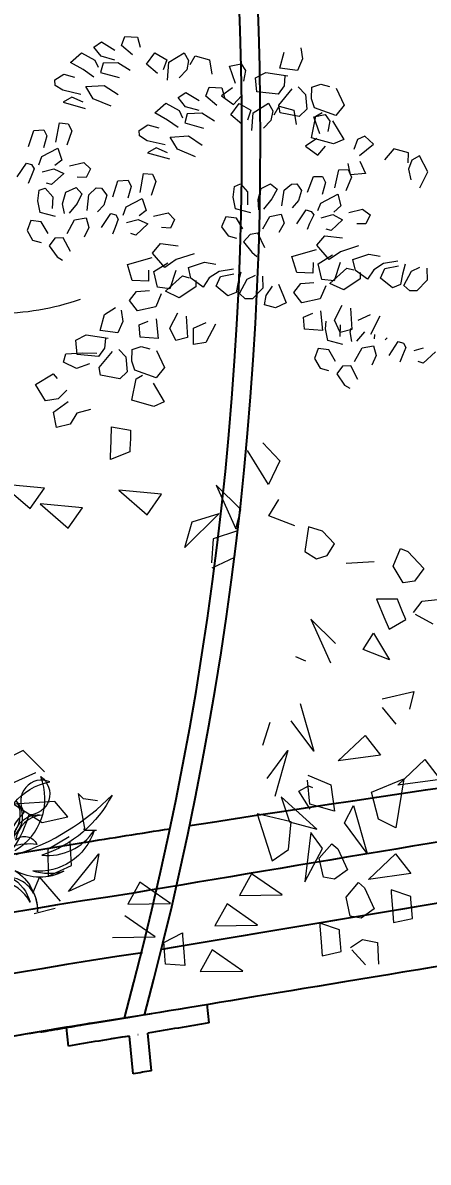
# Model space of a CAD drawing. Header units: metres. Extents: x 10 to 239, y 2 to 253.
# Drawn here: x 37.492 to 38.147, y 171.648 to 173.488 of the extents above; entities that cross this region are included whole.
import ezdxf

# ---------------------------------------------------------------- set-up
doc = ezdxf.new("R2010")
doc.units = ezdxf.units.M
doc.header["$MEASUREMENT"] = 0
doc.layers.get('Defpoints').update_dxf_attribs({"color": 9})
for name, color, linetype in [('-cotas', 252, 'Continuous'), ('1', 7, 'Continuous'), ('1gris', 254, 'Continuous')]:
    doc.layers.add(name, color=color, linetype=linetype)
doc.layers.add('bloques veg', color=7, linetype='Continuous', lineweight=0, true_color=0xbbd5a5)
doc.styles.get("Standard").update_dxf_attribs({"font": 'arial.ttf'})
doc.dimstyles.get("Standard").update_dxf_attribs({"dimtxt": 0.18, "dimasz": 0.18, "dimexe": 0.18, "dimexo": 0.0625, "dimgap": 0.09, "dimtad": 0, "dimtih": 1, "dimtoh": 1, "dimdec": 4, "dimzin": 0, "dimdsep": 46, "dimtxsty": 'Standard', "dimcen": 0.09, "dimadec": 0, "dimazin": 0, "dimtfac": 1, "dimtdec": 4, "dimtofl": 0, "dimtmove": 0, "dimatfit": 3, "dimfxl": 1, "dimtolj": 1, "dimtzin": 0, "dimarcsym": 0})

# ---------------------------------------------------------------- blocks, each defined once
blk = doc.blocks.new('A$C144059AC')
at = {"layer": 'bloques veg'}
for p, q in [((2.4311, 0.7941), (2.4333, 0.8138)), ((2.4333, 0.8138), (2.4605, 0.8068)), ((2.4605, 0.8068), (2.4592, 0.7949)), ((2.4284, 0.7704), (2.4311, 0.7941)), ((2.4574, 0.7791), (2.4569, 0.7752)), ((2.4592, 0.7949), (2.4574, 0.7791)), ((2.4569, 0.7752), (2.428, 0.7664)), ((2.428, 0.7664), (2.4284, 0.7704)), ((2.6546, 0.7128), (2.6277, 0.7644)), ((2.6507, 0.7739), (2.6736, 0.7462)), ((2.6736, 0.7462), (2.6546, 0.7128)), ((2.2679, 0.7425), (2.3059, 0.7039)), ((2.329, 0.7319), (2.2679, 0.7425)), ((2.3059, 0.7039), (2.329, 0.7319)), ((2.4981, 0.7104), (2.437, 0.721)), ((2.437, 0.721), (2.475, 0.6824)), ((2.5785, 0.7177), (2.6024, 0.6523)), ((2.6118, 0.6795), (2.5785, 0.7177)), ((2.321, 0.71), (2.359, 0.6714)), ((2.3821, 0.6994), (2.321, 0.71)), ((2.359, 0.6714), (2.3821, 0.6994)), ((2.475, 0.6824), (2.4981, 0.7104)), ((2.6024, 0.6523), (2.6118, 0.6795)), ((2.6516, 0.6676), (2.668, 0.6902)), ((2.5797, 0.6763), (2.5261, 0.6309)), ((2.5261, 0.6309), (2.5396, 0.667)), ((2.5396, 0.667), (2.5797, 0.6763)), ((2.6885, 0.6499), (2.6516, 0.6676)), ((2.6885, 0.6499), (2.6516, 0.6676)), ((2.6045, 0.6491), (2.5683, 0.6402)), ((2.5977, 0.6111), (2.6045, 0.6491)), ((2.7081, 0.6474), (2.7002, 0.6117)), ((2.7081, 0.6474), (2.7002, 0.6117)), ((2.728, 0.6395), (2.7081, 0.6474)), ((2.728, 0.6395), (2.7081, 0.6474)), ((2.5261, 0.6309), (2.5261, 0.6309)), ((2.5261, 0.6309), (2.5261, 0.6309)), ((2.5683, 0.6402), (2.5635, 0.6055)), ((2.7439, 0.6196), (2.728, 0.6395)), ((2.7439, 0.6196), (2.728, 0.6395)), ((2.732, 0.6037), (2.7439, 0.6196)), ((2.732, 0.6037), (2.7439, 0.6196)), ((2.5638, 0.5983), (2.5977, 0.6111)), ((2.7002, 0.6117), (2.7161, 0.5997)), ((2.7002, 0.6117), (2.7161, 0.5997)), ((2.7161, 0.5997), (2.732, 0.6037)), ((2.7161, 0.5997), (2.732, 0.6037)), ((2.8268, 0.5807), (2.8394, 0.6058)), ((2.8394, 0.6058), (2.8495, 0.6008)), ((2.8495, 0.6008), (2.8708, 0.5744)), ((2.7585, 0.5903), (2.7997, 0.5896)), ((2.7585, 0.5903), (2.7997, 0.5896)), ((2.8394, 0.5556), (2.8268, 0.5807)), ((2.8708, 0.5744), (2.8557, 0.5568)), ((2.8557, 0.5568), (2.8394, 0.5556)), ((2.8291, 0.5325), (2.799, 0.535)), ((2.799, 0.535), (2.8002, 0.5312)), ((2.8002, 0.5312), (2.8077, 0.5086)), ((2.8304, 0.5287), (2.8291, 0.5325)), ((2.8354, 0.5136), (2.8304, 0.5287)), ((2.851, 0.5116), (2.8649, 0.5268)), ((2.8649, 0.5268), (2.8871, 0.5279)), ((2.7012, 0.5132), (2.7251, 0.4478)), ((2.7345, 0.475), (2.7012, 0.5132)), ((2.8077, 0.5086), (2.814, 0.4898)), ((2.814, 0.4898), (2.8392, 0.5023)), ((2.8392, 0.5023), (2.8354, 0.5136)), ((2.8537, 0.5084), (2.8537, 0.5084)), ((2.8783, 0.4923), (2.8537, 0.5084)), ((2.7742, 0.4631), (2.7907, 0.4857)), ((2.7907, 0.4857), (2.8111, 0.4454)), ((2.6897, 0.4528), (2.6754, 0.46)), ((2.8111, 0.4454), (2.7742, 0.4631)), ((2.6769, 0.3919), (2.6912, 0.3211)), ((2.7964, 0.3899), (2.8428, 0.397)), ((2.8428, 0.397), (2.8346, 0.3719)), ((2.6307, 0.3678), (2.6176, 0.3353)), ((2.6912, 0.3211), (2.6619, 0.3676)), ((2.8138, 0.3514), (2.7957, 0.3771)), ((2.2695, 0.354), (2.2316, 0.3382)), ((2.298, 0.3205), (2.2695, 0.354)), ((2.7255, 0.3044), (2.7675, 0.3385)), ((2.7675, 0.3385), (2.7874, 0.3081)), ((2.2447, 0.3057), (2.2854, 0.3207)), ((2.2854, 0.3207), (2.2854, 0.3207)), ((2.6206, 0.2868), (2.6539, 0.325)), ((2.6539, 0.325), (2.63, 0.2596)), ((2.7874, 0.3081), (2.7255, 0.3044)), ((2.3449, 0.2856), (2.3502, 0.2316)), ((2.352, 0.2773), (2.3449, 0.2856)), ((2.6799, 0.2869), (2.7122, 0.2705)), ((2.8096, 0.2627), (2.8517, 0.2969)), ((2.8517, 0.2969), (2.8715, 0.2665)), ((2.2503, 0.277), (2.2891, 0.2475)), ((2.3099, 0.2765), (2.2503, 0.277)), ((2.3272, 0.2528), (2.3099, 0.2765)), ((2.3718, 0.2728), (2.352, 0.2773)), ((2.6654, 0.2647), (2.6797, 0.2718)), ((2.6788, 0.2798), (2.6788, 0.2798)), ((2.6797, 0.2449), (2.6788, 0.2798)), ((2.6797, 0.2718), (2.6856, 0.2685)), ((2.7122, 0.2705), (2.7147, 0.2319)), ((2.7705, 0.2555), (2.819, 0.2712)), ((2.819, 0.2712), (2.8022, 0.2012)), ((2.8715, 0.2665), (2.8096, 0.2627)), ((2.2891, 0.2475), (2.3272, 0.2528)), ((2.6388, 0.2588), (2.6388, 0.2588)), ((2.6388, 0.2588), (2.6388, 0.2588)), ((2.687, 0.2077), (2.6388, 0.2588)), ((2.6388, 0.2588), (2.6481, 0.2214)), ((2.6795, 0.2376), (2.6654, 0.2647)), ((2.7776, 0.2157), (2.7705, 0.2555)), ((2.3502, 0.2316), (2.3484, 0.2337)), ((2.6508, 0.2211), (2.6023, 0.2368)), ((2.6023, 0.2368), (2.6191, 0.1667)), ((2.7147, 0.2319), (2.6797, 0.2449)), ((2.7281, 0.2138), (2.7431, 0.2381)), ((2.7431, 0.2381), (2.7574, 0.1673)), ((2.3269, 0.2239), (2.2946, 0.2075)), ((2.3271, 0.1819), (2.328, 0.2168)), ((2.328, 0.2168), (2.328, 0.2168)), ((2.3502, 0.2316), (2.3673, 0.2302)), ((2.6437, 0.1813), (2.6508, 0.2211)), ((2.6481, 0.2214), (2.687, 0.2077)), ((2.8022, 0.2012), (2.7776, 0.2157)), ((2.2946, 0.2075), (2.2921, 0.1689)), ((2.6782, 0.2037), (2.6639, 0.1329)), ((2.6932, 0.1794), (2.6782, 0.2037)), ((2.7574, 0.1673), (2.7281, 0.2138)), ((2.3198, 0.1447), (2.368, 0.1958)), ((2.368, 0.1958), (2.3587, 0.1584)), ((2.6876, 0.1653), (2.7075, 0.1851)), ((2.7075, 0.1851), (2.7154, 0.1772)), ((2.2796, 0.1691), (2.2677, 0.1455)), ((2.3074, 0.1313), (2.2796, 0.1691)), ((2.2921, 0.1689), (2.3271, 0.1819)), ((2.6191, 0.1667), (2.6437, 0.1813)), ((2.6639, 0.1329), (2.6932, 0.1794)), ((2.7154, 0.1772), (2.7273, 0.1454)), ((2.3587, 0.1584), (2.3198, 0.1447)), ((2.4245, 0.1503), (2.4047, 0.1199)), ((2.4666, 0.1162), (2.4245, 0.1503)), ((2.5876, 0.1503), (2.5677, 0.1199)), ((2.6296, 0.1162), (2.5876, 0.1503)), ((2.6916, 0.1375), (2.6876, 0.1653)), ((2.7568, 0.1294), (2.7988, 0.1635)), ((2.7988, 0.1635), (2.8187, 0.1331)), ((2.7075, 0.1335), (2.6916, 0.1375)), ((2.7273, 0.1454), (2.7075, 0.1335)), ((2.8187, 0.1331), (2.7568, 0.1294)), ((2.2678, 0.1163), (2.2988, 0.1217)), ((2.2988, 0.1217), (2.2988, 0.1217)), ((2.4047, 0.1199), (2.4666, 0.1162)), ((2.5677, 0.1199), (2.6296, 0.1162)), ((2.7221, 0.1059), (2.742, 0.1257)), ((2.742, 0.1257), (2.7499, 0.1178)), ((2.7499, 0.1178), (2.7619, 0.086)), ((2.4409, 0.0692), (2.3989, 0.1033)), ((2.5487, 0.1094), (2.5288, 0.079)), ((2.5907, 0.0753), (2.5487, 0.1094)), ((2.7261, 0.078), (2.7221, 0.1059)), ((2.8161, 0.0998), (2.7883, 0.1117)), ((2.7883, 0.1117), (2.7883, 0.1078)), ((2.7883, 0.1078), (2.7883, 0.0839)), ((2.8161, 0.0959), (2.8161, 0.0998)), ((2.7619, 0.086), (2.742, 0.0741)), ((2.7883, 0.0839), (2.7883, 0.0641)), ((2.8161, 0.08), (2.8161, 0.0959)), ((2.379, 0.0729), (2.4409, 0.0692)), ((2.4529, 0.0601), (2.4807, 0.0721)), ((2.4807, 0.0721), (2.4807, 0.0681)), ((2.4807, 0.0681), (2.4807, 0.0442)), ((2.5288, 0.079), (2.5907, 0.0753)), ((2.709, 0.0594), (2.6812, 0.0713)), ((2.6812, 0.0713), (2.6812, 0.0673)), ((2.6812, 0.0673), (2.6812, 0.0435)), ((2.742, 0.0741), (2.7261, 0.078)), ((2.7883, 0.0641), (2.8161, 0.068)), ((2.8161, 0.068), (2.8161, 0.08)), ((2.4529, 0.0562), (2.4529, 0.0601)), ((2.4529, 0.0403), (2.4529, 0.0562)), ((2.709, 0.0554), (2.709, 0.0594)), ((2.709, 0.0395), (2.709, 0.0554)), ((2.4529, 0.0284), (2.4529, 0.0403)), ((2.4807, 0.0442), (2.4807, 0.0244)), ((2.5223, 0.0444), (2.5024, 0.014)), ((2.5643, 0.0102), (2.5223, 0.0444)), ((2.6812, 0.0435), (2.6812, 0.0236)), ((2.709, 0.0276), (2.709, 0.0395)), ((2.7232, 0.0327), (2.7412, 0.0427)), ((2.7412, 0.0427), (2.7627, 0.0368)), ((2.7627, 0.0368), (2.7619, 0.0053)), ((2.4807, 0.0244), (2.4529, 0.0284)), ((2.6812, 0.0236), (2.709, 0.0276)), ((2.7248, 0.0288), (2.7248, 0.0288)), ((2.743, 0.0057), (2.7248, 0.0288)), ((2.5024, 0.014), (2.5643, 0.0102))]:
    blk.add_line(p, q, dxfattribs=at)
blk = doc.blocks.new('bamb')
at = {"layer": 'bloques veg'}
for points in [[(-3.3538, 3.6703, 0.371554), (-3.4611, 3.7371, -0.734759), (-3.4051, 3.7046, -0.076042), (-3.3594, 3.6697, -0.522547), (-3.377, 3.6727, 0.430591), (-3.4312, 3.6905, -0.351549), (-3.3776, 3.667, 0.50622), (-3.4075, 3.6488, -0.192001), (-3.3273, 3.6544)], [(-3.3708, 3.6511, -0.371554), (-3.4499, 3.7498, 0.734759), (-3.4109, 3.698, 0.076042), (-3.3709, 3.6567, 0.522547), (-3.3759, 3.6739, -0.430591), (-3.4, 3.7256, 0.351549), (-3.3704, 3.6751, -0.50622), (-3.3558, 3.707, 0.192001), (-3.3519, 3.6267)], [(-3.3704, 3.6446, -0.121956), (-3.5486, 3.6833, 0.197912), (-3.4094, 3.6296, -0.28202), (-3.5023, 3.6391, 0.357594), (-3.387, 3.6106, -0.141581), (-3.4343, 3.5935, 0.258144), (-3.3605, 3.6203, 0.252411), (-3.3722, 3.5459, -0.399951), (-3.3507, 3.6122, 0.191492), (-3.3661, 3.5643, -0.22191), (-3.3336, 3.6126, 0.155645), (-3.3342, 3.5646, 0.20302), (-3.3336, 3.6126)]]:
    blk.add_lwpolyline(points, format="xyb", dxfattribs=at)
blk = doc.blocks.new('A$C0C3707A3')
at = {"layer": 'bloques veg'}
for p, q in [((0.6417, 0.4901), (0.6459, 0.5017)), ((0.6459, 0.5017), (0.662, 0.5009)), ((0.662, 0.5009), (0.6656, 0.4883)), ((0.6062, 0.4879), (0.6161, 0.4946)), ((0.6158, 0.4761), (0.6062, 0.4879)), ((0.6161, 0.4946), (0.6331, 0.4842)), ((0.6559, 0.4781), (0.6417, 0.4901)), ((0.8448, 0.4624), (0.8503, 0.483)), ((0.8717, 0.4889), (0.8736, 0.4744)), ((0.5764, 0.468), (0.5902, 0.4806)), ((0.5926, 0.459), (0.5764, 0.468)), ((0.5902, 0.4806), (0.6075, 0.4713)), ((0.6075, 0.4713), (0.612, 0.462)), ((0.6181, 0.4673), (0.6149, 0.4554)), ((0.6332, 0.4714), (0.6158, 0.4761)), ((0.6369, 0.4681), (0.6181, 0.4673)), ((0.6528, 0.458), (0.6369, 0.4681)), ((0.6737, 0.4664), (0.6846, 0.4809)), ((0.6846, 0.4809), (0.6997, 0.4722)), ((0.6997, 0.4722), (0.6951, 0.4595)), ((0.7009, 0.4463), (0.7024, 0.4692)), ((0.7024, 0.4692), (0.7219, 0.4814)), ((0.7219, 0.4814), (0.7275, 0.4717)), ((0.7275, 0.4717), (0.7254, 0.4595)), ((0.7296, 0.4665), (0.736, 0.4776)), ((0.736, 0.4776), (0.7545, 0.4726)), ((0.7545, 0.4726), (0.7577, 0.4543)), ((0.7802, 0.4646), (0.795, 0.4676)), ((0.795, 0.4676), (0.8009, 0.459)), ((0.8736, 0.4744), (0.8674, 0.4598)), ((0.5564, 0.4454), (0.5677, 0.4529)), ((0.5677, 0.4529), (0.5818, 0.4491)), ((0.6064, 0.4495), (0.5926, 0.459)), ((0.6149, 0.4554), (0.6388, 0.449)), ((0.6879, 0.4544), (0.6737, 0.4664)), ((0.7254, 0.4595), (0.7157, 0.4493)), ((0.7883, 0.4426), (0.7802, 0.4646)), ((0.8009, 0.459), (0.7985, 0.4457)), ((0.8135, 0.4498), (0.827, 0.4567)), ((0.827, 0.4567), (0.855, 0.4527)), ((0.8674, 0.4598), (0.8448, 0.4624)), ((0.5568, 0.4383), (0.5564, 0.4454)), ((0.5668, 0.4322), (0.5568, 0.4383)), ((0.5961, 0.4371), (0.6198, 0.4389)), ((0.6198, 0.4389), (0.6376, 0.4272)), ((0.8157, 0.4318), (0.8135, 0.4498)), ((0.8504, 0.4399), (0.8429, 0.4292)), ((0.8515, 0.4525), (0.8504, 0.4399)), ((0.8687, 0.4386), (0.8778, 0.4291)), ((0.8856, 0.4235), (0.8861, 0.4385)), ((0.8861, 0.4385), (0.8976, 0.4424)), ((0.8976, 0.4424), (0.9085, 0.4395)), ((0.5899, 0.4272), (0.5668, 0.4322)), ((0.6059, 0.4217), (0.5961, 0.4371)), ((0.7147, 0.424), (0.7246, 0.4306)), ((0.7243, 0.4121), (0.7147, 0.424)), ((0.7246, 0.4306), (0.7416, 0.4202)), ((0.7502, 0.4261), (0.7544, 0.4377)), ((0.7644, 0.4141), (0.7502, 0.4261)), ((0.7544, 0.4377), (0.7705, 0.4369)), ((0.7844, 0.4367), (0.7701, 0.4266)), ((0.7701, 0.4266), (0.7857, 0.4154)), ((0.7705, 0.4369), (0.7741, 0.4243)), ((0.7857, 0.4154), (0.7957, 0.4267)), ((0.8429, 0.4292), (0.8157, 0.4318)), ((0.8437, 0.415), (0.861, 0.436)), ((0.8778, 0.4291), (0.8796, 0.41)), ((0.8895, 0.412), (0.8856, 0.4235)), ((0.9172, 0.4372), (0.9277, 0.4158)), ((0.5784, 0.4233), (0.5674, 0.4169)), ((0.5674, 0.4169), (0.5956, 0.4093)), ((0.593, 0.417), (0.5784, 0.4233)), ((0.6289, 0.4121), (0.6059, 0.4217)), ((0.6849, 0.404), (0.6988, 0.4166)), ((0.6988, 0.4166), (0.716, 0.4073)), ((0.7417, 0.4074), (0.7243, 0.4121)), ((0.7822, 0.4024), (0.7931, 0.4169)), ((0.7931, 0.4169), (0.8082, 0.4082)), ((0.8109, 0.4052), (0.8304, 0.4174)), ((0.8304, 0.4174), (0.836, 0.4078)), ((0.8381, 0.4025), (0.8445, 0.4136)), ((0.8458, 0.4051), (0.8437, 0.415)), ((0.8445, 0.4136), (0.863, 0.4087)), ((0.8796, 0.41), (0.8702, 0.4009)), ((0.9171, 0.4023), (0.8895, 0.412)), ((0.9277, 0.4158), (0.9171, 0.4023)), ((0.7011, 0.395), (0.6849, 0.404)), ((0.7149, 0.3855), (0.7011, 0.395)), ((0.716, 0.4073), (0.7205, 0.398)), ((0.7266, 0.4033), (0.7234, 0.3914)), ((0.7454, 0.4041), (0.7266, 0.4033)), ((0.7613, 0.394), (0.7454, 0.4041)), ((0.7964, 0.3904), (0.7822, 0.4024)), ((0.8082, 0.4082), (0.8036, 0.3955)), ((0.8094, 0.3823), (0.8109, 0.4052)), ((0.8339, 0.3955), (0.8242, 0.3853)), ((0.836, 0.4078), (0.8339, 0.3955)), ((0.8702, 0.4009), (0.8458, 0.4051)), ((0.863, 0.4087), (0.8662, 0.3903)), ((0.8861, 0.3734), (0.8912, 0.4011)), ((0.8887, 0.4006), (0.9035, 0.4036)), ((0.8968, 0.3787), (0.8887, 0.4006)), ((0.8912, 0.4011), (0.8995, 0.4059)), ((0.9035, 0.4036), (0.9094, 0.3951)), ((0.9094, 0.3951), (0.907, 0.3818)), ((0.9129, 0.3953), (0.9275, 0.3716)), ((0.5231, 0.3601), (0.5297, 0.3805)), ((0.5297, 0.3805), (0.5428, 0.3816)), ((0.5428, 0.3816), (0.5465, 0.3736)), ((0.5583, 0.3658), (0.5626, 0.3903)), ((0.5626, 0.3903), (0.574, 0.3895)), ((0.5785, 0.3802), (0.5724, 0.362)), ((0.574, 0.3895), (0.5785, 0.3802)), ((0.6649, 0.3815), (0.6762, 0.3889)), ((0.6653, 0.3744), (0.6649, 0.3815)), ((0.6762, 0.3889), (0.6903, 0.3851)), ((0.7234, 0.3914), (0.7473, 0.385)), ((0.5465, 0.3736), (0.5424, 0.3584)), ((0.6753, 0.3682), (0.6653, 0.3744)), ((0.6984, 0.3632), (0.6753, 0.3682)), ((0.7046, 0.3732), (0.7283, 0.3749)), ((0.7144, 0.3577), (0.7046, 0.3732)), ((0.7283, 0.3749), (0.7461, 0.3632)), ((0.8929, 0.3727), (0.8786, 0.3626)), ((0.9143, 0.3658), (0.8861, 0.3734)), ((0.9275, 0.3716), (0.9143, 0.3658)), ((0.945, 0.3716), (0.9404, 0.3588)), ((0.9543, 0.3761), (0.945, 0.3716)), ((0.9476, 0.3511), (0.9656, 0.366)), ((0.9656, 0.366), (0.9543, 0.3761)), ((0.5406, 0.3473), (0.5609, 0.3581)), ((0.5609, 0.3581), (0.5661, 0.3428)), ((0.6869, 0.3593), (0.6759, 0.3529)), ((0.6759, 0.3529), (0.7041, 0.3454)), ((0.7015, 0.353), (0.6869, 0.3593)), ((0.7374, 0.3481), (0.7144, 0.3577)), ((0.8786, 0.3626), (0.8942, 0.3514)), ((0.8942, 0.3514), (0.9042, 0.3627)), ((0.9919, 0.3602), (0.98, 0.3459)), ((1.0104, 0.3552), (0.9919, 0.3602)), ((1.0104, 0.3424), (1.0104, 0.3552)), ((1.0245, 0.3514), (1.0149, 0.3459)), ((1.0353, 0.3311), (1.0245, 0.3514)), ((0.5091, 0.3208), (0.5208, 0.3386)), ((0.5208, 0.3386), (0.5273, 0.3369)), ((0.5273, 0.3369), (0.5305, 0.3314)), ((0.5366, 0.3367), (0.5406, 0.3473)), ((0.5661, 0.3428), (0.5573, 0.3358)), ((0.5758, 0.3355), (0.5944, 0.3399)), ((0.5944, 0.3399), (0.6027, 0.3318)), ((0.9363, 0.3262), (0.9333, 0.341)), ((0.948, 0.344), (0.9554, 0.3281)), ((1.0149, 0.3459), (1.0106, 0.3342)), ((0.5305, 0.3314), (0.5265, 0.3208)), ((0.5411, 0.3274), (0.5561, 0.3315)), ((0.5686, 0.3258), (0.5531, 0.3114)), ((0.5561, 0.3315), (0.5686, 0.3258)), ((0.6027, 0.3318), (0.5974, 0.3205)), ((0.6668, 0.3018), (0.6711, 0.3263)), ((0.6711, 0.3263), (0.6825, 0.3256)), ((0.6825, 0.3256), (0.687, 0.3162)), ((0.8812, 0.3038), (0.8889, 0.3239)), ((0.8889, 0.3239), (0.9006, 0.3242)), ((0.9006, 0.3242), (0.9043, 0.3163)), ((0.9164, 0.3095), (0.9215, 0.3326)), ((0.9215, 0.3326), (0.9332, 0.333)), ((0.9377, 0.3236), (0.9305, 0.3057)), ((0.9332, 0.333), (0.9377, 0.3236)), ((0.9554, 0.3281), (0.9363, 0.3262)), ((1.0106, 0.3342), (1.0139, 0.3205)), ((1.0252, 0.3105), (1.0353, 0.3311)), ((0.5265, 0.3208), (0.5231, 0.3124)), ((0.5531, 0.3114), (0.5465, 0.3131)), ((0.5714, 0.3018), (0.5846, 0.3076)), ((0.5846, 0.3076), (0.5918, 0.2998)), ((0.5974, 0.3205), (0.5859, 0.3212)), ((0.6008, 0.2986), (0.6102, 0.3077)), ((0.6102, 0.3077), (0.617, 0.307)), ((0.617, 0.307), (0.624, 0.2982)), ((0.6316, 0.2962), (0.6382, 0.3165)), ((0.6382, 0.3165), (0.6513, 0.3176)), ((0.655, 0.3097), (0.6509, 0.2945)), ((0.6513, 0.3176), (0.655, 0.3097)), ((0.687, 0.3162), (0.6809, 0.2981)), ((0.7862, 0.2967), (0.7875, 0.3103)), ((0.7875, 0.3103), (0.7955, 0.314)), ((0.7955, 0.314), (0.8043, 0.3035)), ((0.818, 0.294), (0.8218, 0.3081)), ((0.8218, 0.3081), (0.8339, 0.3142)), ((0.8339, 0.3142), (0.8425, 0.3072)), ((0.8425, 0.3072), (0.8358, 0.2951)), ((0.8515, 0.306), (0.8606, 0.314)), ((0.8606, 0.314), (0.8677, 0.3144)), ((0.8677, 0.3144), (0.8736, 0.3059)), ((0.9043, 0.3163), (0.9002, 0.3011)), ((0.5358, 0.2904), (0.5371, 0.304)), ((0.5371, 0.304), (0.5448, 0.3066)), ((0.5448, 0.3066), (0.5547, 0.2958)), ((0.5547, 0.2958), (0.5542, 0.2808)), ((0.5674, 0.2866), (0.5714, 0.3018)), ((0.5918, 0.2998), (0.5862, 0.2874)), ((0.5988, 0.2782), (0.6008, 0.2986)), ((0.624, 0.2982), (0.6205, 0.2852)), ((0.6491, 0.2833), (0.6694, 0.2942)), ((0.6694, 0.2942), (0.6746, 0.2788)), ((0.7892, 0.282), (0.7862, 0.2967)), ((0.8043, 0.3035), (0.8046, 0.2871)), ((0.8192, 0.2809), (0.818, 0.294)), ((0.8358, 0.2951), (0.8252, 0.2816)), ((0.8484, 0.2859), (0.8515, 0.306)), ((0.8701, 0.2929), (0.8617, 0.2835)), ((0.8736, 0.3059), (0.8701, 0.2929)), ((0.8984, 0.2899), (0.9201, 0.3016)), ((0.9201, 0.3016), (0.9242, 0.2865)), ((0.5388, 0.2756), (0.5358, 0.2904)), ((0.5699, 0.2743), (0.5674, 0.2866)), ((0.5862, 0.2874), (0.5759, 0.275)), ((0.6205, 0.2852), (0.6124, 0.2769)), ((0.6451, 0.2728), (0.6491, 0.2833)), ((0.6746, 0.2788), (0.6658, 0.2719)), ((0.8088, 0.2767), (0.7892, 0.282)), ((0.8679, 0.2632), (0.8797, 0.281)), ((0.8797, 0.281), (0.8862, 0.2792)), ((0.8862, 0.2792), (0.8897, 0.2748)), ((0.8947, 0.2805), (0.8984, 0.2899)), ((0.9242, 0.2865), (0.9151, 0.2785)), ((0.9347, 0.2779), (0.9522, 0.2825)), ((0.9522, 0.2825), (0.9619, 0.2752)), ((0.5267, 0.2649), (0.5221, 0.2522)), ((0.5403, 0.2636), (0.5267, 0.2649)), ((0.5584, 0.2704), (0.5388, 0.2756)), ((0.549, 0.2485), (0.5403, 0.2636)), ((0.5735, 0.2489), (0.5828, 0.2662)), ((0.5828, 0.2662), (0.5976, 0.2692)), ((0.5976, 0.2692), (0.6012, 0.2566)), ((0.6176, 0.2569), (0.6293, 0.2747)), ((0.6293, 0.2747), (0.6358, 0.2729)), ((0.639, 0.2674), (0.635, 0.2569)), ((0.6358, 0.2729), (0.639, 0.2674)), ((0.6496, 0.2634), (0.6646, 0.2675)), ((0.6646, 0.2675), (0.6771, 0.2619)), ((0.6843, 0.2716), (0.7029, 0.2759)), ((0.7029, 0.2759), (0.7112, 0.2678)), ((0.7112, 0.2678), (0.7059, 0.2565)), ((0.777, 0.2713), (0.7714, 0.2588)), ((0.7906, 0.2699), (0.777, 0.2713)), ((0.7986, 0.2562), (0.7906, 0.2699)), ((0.8242, 0.2563), (0.8332, 0.2725)), ((0.8332, 0.2725), (0.848, 0.2755)), ((0.8519, 0.264), (0.8451, 0.2518)), ((0.848, 0.2755), (0.8519, 0.264)), ((0.8843, 0.2635), (0.8812, 0.2561)), ((0.8897, 0.2748), (0.8843, 0.2635)), ((0.8992, 0.2711), (0.9142, 0.2752)), ((0.9264, 0.2685), (0.9122, 0.2548)), ((0.9142, 0.2752), (0.9264, 0.2685)), ((0.9565, 0.2639), (0.9448, 0.2635)), ((0.9619, 0.2752), (0.9565, 0.2639)), ((0.5221, 0.2522), (0.5292, 0.2398)), ((0.6012, 0.2566), (0.5955, 0.2442)), ((0.635, 0.2569), (0.6316, 0.2485)), ((0.6616, 0.2474), (0.655, 0.2492)), ((0.6771, 0.2619), (0.6616, 0.2474)), ((0.7059, 0.2565), (0.6944, 0.2572)), ((0.7714, 0.2588), (0.7799, 0.2472)), ((0.8083, 0.2489), (0.7999, 0.2395)), ((0.8181, 0.2509), (0.8083, 0.2489)), ((0.8271, 0.2323), (0.8181, 0.2509)), ((0.8938, 0.2359), (0.9041, 0.2482)), ((0.9041, 0.2482), (0.9267, 0.2457)), ((0.9122, 0.2548), (0.9057, 0.2566)), ((0.5292, 0.2398), (0.5401, 0.2369)), ((0.5579, 0.2426), (0.5506, 0.2329)), ((0.5685, 0.2433), (0.5579, 0.2426)), ((0.5778, 0.2257), (0.5685, 0.2433)), ((0.683, 0.2243), (0.6933, 0.2367)), ((0.6933, 0.2367), (0.7159, 0.2341)), ((0.7799, 0.2472), (0.7908, 0.2443)), ((0.7999, 0.2395), (0.8104, 0.2263)), ((0.9099, 0.2176), (0.8938, 0.2359)), ((0.9472, 0.2355), (0.9242, 0.2277)), ((0.5506, 0.2329), (0.5608, 0.2186)), ((0.6991, 0.2061), (0.683, 0.2243)), ((0.7364, 0.224), (0.7134, 0.2162)), ((0.8104, 0.2263), (0.8171, 0.221)), ((0.862, 0.2211), (0.8935, 0.2302)), ((0.8682, 0.2009), (0.862, 0.2211)), ((0.8956, 0.2121), (0.9138, 0.2235)), ((0.9242, 0.2277), (0.9099, 0.2176)), ((0.9401, 0.2177), (0.9607, 0.2249)), ((0.9607, 0.2249), (0.9751, 0.2222)), ((0.5608, 0.2186), (0.5678, 0.2144)), ((0.6512, 0.2096), (0.6827, 0.2186)), ((0.6574, 0.1893), (0.6512, 0.2096)), ((0.6848, 0.2006), (0.703, 0.212)), ((0.7134, 0.2162), (0.6991, 0.2061)), ((0.7293, 0.2061), (0.7499, 0.2134)), ((0.7326, 0.1924), (0.7293, 0.2061)), ((0.7499, 0.2134), (0.7643, 0.2107)), ((0.7871, 0.2046), (0.7688, 0.2013)), ((0.8891, 0.2139), (0.8889, 0.2)), ((0.9007, 0.1921), (0.8956, 0.2121)), ((0.911, 0.1871), (0.9326, 0.2069)), ((0.924, 0.2138), (0.9165, 0.1902)), ((0.9326, 0.2069), (0.9413, 0.2045)), ((0.9434, 0.204), (0.9401, 0.2177)), ((0.9669, 0.2047), (0.9591, 0.1928)), ((0.9796, 0.2129), (0.9669, 0.2047)), ((0.9757, 0.1942), (0.9814, 0.2066)), ((0.9979, 0.2161), (0.9796, 0.2129)), ((0.9814, 0.2066), (0.9986, 0.2101)), ((1.0074, 0.2124), (1.0039, 0.1994)), ((1.0154, 0.2033), (1.0261, 0.2086)), ((1.0351, 0.2073), (1.0357, 0.1921)), ((0.6783, 0.2023), (0.6781, 0.1884)), ((0.6899, 0.1806), (0.6848, 0.2006)), ((0.7002, 0.1755), (0.7218, 0.1953)), ((0.7132, 0.2023), (0.7057, 0.1787)), ((0.7218, 0.1953), (0.7305, 0.193)), ((0.7483, 0.1812), (0.7326, 0.1924)), ((0.7561, 0.1931), (0.7483, 0.1812)), ((0.7688, 0.2013), (0.7561, 0.1931)), ((0.7649, 0.1826), (0.7706, 0.195)), ((0.7706, 0.195), (0.7878, 0.1986)), ((0.7966, 0.2009), (0.7931, 0.1878)), ((0.795, 0.1734), (0.8046, 0.1917)), ((0.8046, 0.1917), (0.8153, 0.197)), ((0.8243, 0.1958), (0.8248, 0.1805)), ((0.8889, 0.2), (0.8682, 0.2009)), ((0.9165, 0.1902), (0.9007, 0.1921)), ((0.9498, 0.193), (0.9286, 0.1789)), ((0.9591, 0.1928), (0.9434, 0.204)), ((0.9497, 0.2011), (0.9498, 0.193)), ((0.9911, 0.1819), (0.9757, 0.1942)), ((1.0039, 0.1994), (1.0015, 0.1861)), ((1.0058, 0.1849), (1.0154, 0.2033)), ((1.0357, 0.1921), (1.0226, 0.1781)), ((0.6781, 0.1884), (0.6574, 0.1893)), ((0.6628, 0.175), (0.6795, 0.1764)), ((0.7057, 0.1787), (0.6899, 0.1806)), ((0.7178, 0.1673), (0.7002, 0.1755)), ((0.739, 0.1814), (0.7178, 0.1673)), ((0.7389, 0.1896), (0.739, 0.1814)), ((0.7802, 0.1703), (0.7649, 0.1826)), ((0.7931, 0.1878), (0.7907, 0.1745)), ((0.8248, 0.1805), (0.8118, 0.1665)), ((0.8293, 0.1712), (0.8372, 0.183)), ((0.8448, 0.1856), (0.8506, 0.1724)), ((0.8647, 0.175), (0.8736, 0.1866)), ((0.8736, 0.1866), (0.8903, 0.188)), ((0.9055, 0.1839), (0.8987, 0.1671)), ((0.9286, 0.1789), (0.911, 0.1871)), ((1.0015, 0.1861), (0.9911, 0.1819)), ((1.0133, 0.1783), (1.0058, 0.1849)), ((1.0226, 0.1781), (1.0133, 0.1783)), ((0.6539, 0.1635), (0.6628, 0.175)), ((0.6643, 0.1502), (0.6539, 0.1635)), ((0.6947, 0.1723), (0.6879, 0.1555)), ((0.7907, 0.1745), (0.7802, 0.1703)), ((0.8025, 0.1667), (0.795, 0.1734)), ((0.8118, 0.1665), (0.8025, 0.1667)), ((0.8272, 0.1589), (0.8293, 0.1712)), ((0.8548, 0.162), (0.8413, 0.1551)), ((0.8506, 0.1724), (0.8548, 0.162)), ((0.8751, 0.1618), (0.8647, 0.175)), ((0.8987, 0.1671), (0.8751, 0.1618)), ((0.6223, 0.1452), (0.6363, 0.1542)), ((0.6436, 0.1511), (0.6456, 0.1366)), ((0.6879, 0.1555), (0.6643, 0.1502)), ((0.7062, 0.1285), (0.7161, 0.148)), ((0.8413, 0.1551), (0.8272, 0.1589)), ((0.8773, 0.1437), (0.8891, 0.1487)), ((0.8992, 0.1518), (0.9018, 0.1267)), ((0.917, 0.1401), (0.9269, 0.1595)), ((0.9375, 0.1555), (0.9394, 0.1283)), ((0.9473, 0.1401), (0.9632, 0.1475)), ((0.6167, 0.1246), (0.6223, 0.1452)), ((0.6456, 0.1366), (0.6393, 0.122)), ((0.6665, 0.1322), (0.6783, 0.1372)), ((0.6681, 0.1166), (0.6665, 0.1322)), ((0.6884, 0.1403), (0.691, 0.1151)), ((0.7267, 0.144), (0.7286, 0.1167)), ((0.7365, 0.1286), (0.7524, 0.1359)), ((0.7646, 0.1338), (0.7525, 0.1103)), ((0.8789, 0.1282), (0.8773, 0.1437)), ((0.9056, 0.1288), (0.9065, 0.1387)), ((0.9244, 0.1241), (0.917, 0.1401)), ((0.9244, 0.1339), (0.9239, 0.1193)), ((0.9754, 0.1454), (0.9633, 0.1219)), ((0.5855, 0.112), (0.5989, 0.1189)), ((0.5989, 0.1189), (0.6269, 0.1149)), ((0.6393, 0.122), (0.6167, 0.1246)), ((0.7136, 0.1126), (0.7062, 0.1285)), ((0.7367, 0.1076), (0.7365, 0.1286)), ((0.9018, 0.1267), (0.8789, 0.1282)), ((0.9086, 0.1141), (0.9056, 0.1288)), ((0.9394, 0.1283), (0.9244, 0.1241)), ((0.9371, 0.125), (0.9385, 0.1301)), ((0.9396, 0.1127), (0.9371, 0.125)), ((0.9557, 0.1255), (0.9456, 0.1134)), ((0.9686, 0.1166), (0.9691, 0.1219)), ((0.9846, 0.1177), (0.9822, 0.1153)), ((0.5876, 0.094), (0.5855, 0.112)), ((0.6234, 0.1146), (0.6224, 0.1021)), ((0.658, 0.1007), (0.6696, 0.1046)), ((0.691, 0.1151), (0.6681, 0.1166)), ((0.6696, 0.1046), (0.6804, 0.1017)), ((0.7286, 0.1167), (0.7136, 0.1126)), ((0.7525, 0.1103), (0.7367, 0.1076)), ((0.8964, 0.1034), (0.8918, 0.0906)), ((0.91, 0.102), (0.8964, 0.1034)), ((0.9281, 0.1088), (0.9086, 0.1141)), ((0.9433, 0.0873), (0.9526, 0.1046)), ((0.9526, 0.1046), (0.9674, 0.1076)), ((0.9674, 0.1076), (0.971, 0.095)), ((0.9873, 0.0953), (0.9991, 0.1131)), ((0.9991, 0.1131), (1.0056, 0.1113)), ((1.0088, 0.1058), (1.0048, 0.0953)), ((1.0056, 0.1113), (1.0088, 0.1058)), ((1.0193, 0.1018), (1.0315, 0.1052)), ((0.57, 0.0838), (0.5729, 0.0947)), ((0.5729, 0.0947), (0.5942, 0.0959)), ((0.6148, 0.0914), (0.5876, 0.094)), ((0.5942, 0.0959), (0.6128, 0.0956)), ((0.6224, 0.1021), (0.6148, 0.0914)), ((0.6157, 0.0772), (0.6329, 0.0981)), ((0.6406, 0.1007), (0.6497, 0.0913)), ((0.6497, 0.0913), (0.6516, 0.0722)), ((0.6575, 0.0857), (0.658, 0.1007)), ((0.6891, 0.0994), (0.6996, 0.0779)), ((0.8918, 0.0906), (0.899, 0.0782)), ((0.9188, 0.0869), (0.91, 0.102)), ((0.971, 0.095), (0.9653, 0.0826)), ((1.0048, 0.0953), (1.0014, 0.0869)), ((1.0468, 0.1003), (1.0313, 0.0858)), ((0.5865, 0.0759), (0.57, 0.0838)), ((0.6033, 0.0819), (0.5865, 0.0759)), ((0.6177, 0.0673), (0.6157, 0.0772)), ((0.6614, 0.0742), (0.6575, 0.0857)), ((0.6891, 0.0645), (0.6614, 0.0742)), ((0.6996, 0.0779), (0.6891, 0.0645)), ((0.899, 0.0782), (0.9098, 0.0753)), ((0.9277, 0.081), (0.9204, 0.0713)), ((0.9383, 0.0817), (0.9277, 0.081)), ((0.9475, 0.0641), (0.9383, 0.0817)), ((1.0313, 0.0858), (1.0248, 0.0876)), ((0.5344, 0.055), (0.5567, 0.0688)), ((0.5567, 0.0688), (0.5621, 0.0627)), ((0.6422, 0.0631), (0.6177, 0.0673)), ((0.6516, 0.0722), (0.6422, 0.0631)), ((0.658, 0.0356), (0.6631, 0.0633)), ((0.6631, 0.0633), (0.6714, 0.068)), ((0.9204, 0.0713), (0.9305, 0.057)), ((0.5474, 0.034), (0.5344, 0.055)), ((0.5743, 0.0478), (0.5633, 0.0368)), ((0.6849, 0.0575), (0.6994, 0.0338)), ((0.9305, 0.057), (0.9375, 0.0528)), ((0.5633, 0.0368), (0.5474, 0.034)), ((0.5575, 0.0197), (0.5763, 0.0333)), ((0.6863, 0.028), (0.658, 0.0356)), ((0.6994, 0.0338), (0.6863, 0.028)), ((0.5615, 0), (0.5575, 0.0197)), ((0.5875, 0.0186), (0.5791, 0.0046)), ((0.605, 0.0233), (0.5875, 0.0186)), ((0.5791, 0.0046), (0.5615, 0))]:
    blk.add_line(p, q, dxfattribs=at)
blk.add_arc((0.4855, 0.4545), 0.3083, 269.5704, 290.0425, dxfattribs=at)
blk = doc.blocks.new('*D90')
at = {"layer": '-cotas', "color": 0, "lineweight": -2, "transparency": 16777216}
for p, q in [((35.5997, 175.5332), (35.5997, 162.1857)), ((89.3642, 175.5332), (89.3642, 162.1857)), ((35.7797, 162.3657), (58.2102, 162.3657)), ((89.1842, 162.3657), (59.8709, 162.3657))]:
    blk.add_line(p, q, dxfattribs=at)
at = {"layer": '-cotas', "color": 0, "transparency": 16777216}
for points in [[(35.7797, 162.3957), (35.7797, 162.3357), (35.5997, 162.3657)], [(89.1842, 162.3957), (89.1842, 162.3357), (89.3642, 162.3657)]]:
    blk.add_solid(points, dxfattribs=at)
at = {"layer": 'Defpoints', "color": 0, "transparency": 16777216}
for p in [(35.5997, 175.5957), (89.3642, 175.5957), (89.3642, 162.3657)]:
    blk.add_point(p, dxfattribs=at)
at = {"layer": '-cotas', "color": 0, "transparency": 16777216, "insert": (59.0405, 162.3657), "char_height": 0.3, "attachment_point": 5}
blk.add_mtext('\\A1;53.7645', dxfattribs=at)

msp = doc.modelspace()

# ---------------------------------------------------------------- linework, layer by layer
at = {"layer": '1'}
for p, q in [((37.79262, 171.87303), (37.78972, 171.90296)), ((37.56517, 171.83562), (37.56227, 171.86555)), ((37.69966, 171.79547), (37.69377, 171.85635)), ((37.66998, 171.79072), (37.66408, 171.85166)), ((37.66997, 171.79081), (37.66408, 171.85166))]:
    msp.add_line(p, q, dxfattribs=at)
for centre, radius, start, end in [((32.4541, 173.29971), 5.39167, 344.74056, 25.32167), ((32.4541, 173.29971), 5.42167, 344.88187, 25.10038), ((59.4886, 43.1172), 130.79805, 98.8439573, 99.6037848), ((59.4886, 43.1172), 130.70066, 98.8570535, 99.5894301)]:
    msp.add_arc(centre, radius, start, end, dxfattribs=at)
at = {"layer": '1', "extrusion": (0, 0, -1)}
msp.add_arc((-37.67305, 171.88327), 0.03, 260.39622, 261.34869, dxfattribs=at)
at = {"layer": '1'}
msp.add_rational_spline([(43.22865, 172.70172), (41.38009, 172.46976), (39.53693, 172.19832), (37.69999, 171.8875), (36.78923, 171.74892), (36.25975, 171.57165), (35.95225, 171.37129)], [1, 0.999847406538, 0.999847406538, 1, 1, 1, 1], degree=3, knots=[0, 0, 0, 0, 0.04279242, 0.04279242, 0.04279242, 0.48008479, 0.48008479, 0.48008479, 0.48008479], dxfattribs=at)
for points, knots in [([(37.6703, 172.08264), (37.22678, 172.01515), (36.86928, 171.9383), (36.21949, 171.74596), (35.96059, 171.62592), (35.58179, 171.34597), (35.46408, 171.1806), (35.36398, 170.91201), (35.34616, 170.81052), (35.33802, 170.71512)], [0, 0, 0, 0, 0.20984389, 0.20984389, 0.46912678, 0.46912678, 0.72840967, 0.72840967, 0.88607773, 0.88607773, 0.88607773, 0.88607773]), ([(37.68495, 171.98636), (37.24007, 171.91867), (36.88391, 171.84165), (36.18082, 171.63208), (35.91016, 171.49042), (35.55502, 171.16683), (35.4764, 170.98275), (35.44172, 170.77219), (35.43783, 170.73938), (35.43505, 170.70684)], [0, 0, 0, 0, 0.21201269, 0.21201269, 0.52036796, 0.52036796, 0.82872323, 0.82872323, 0.88607773, 0.88607773, 0.88607773, 0.88607773]), ([(37.69999, 171.8875), (37.2558, 171.81991), (36.90241, 171.74315), (35.77291, 171.40513), (35.58152, 171.08423), (35.53767, 170.72998), (35.53604, 170.71417), (35.53469, 170.69834)], [0, 0, 0, 0, 0.21326588, 0.21326588, 0.85612544, 0.85612544, 0.88607773, 0.88607773, 0.88607773, 0.88607773])]:
    msp.add_open_spline(points, degree=3, knots=knots, dxfattribs=at)
for points in [[(37.79262, 171.87303), (37.75966, 171.86748), (37.72671, 171.86192), (37.69377, 171.85635)], [(37.66408, 171.85166), (37.63057, 171.84636), (37.5976, 171.84102), (37.56517, 171.83562)], [(37.66409, 171.85156), (37.65414, 171.85003), (37.64425, 171.84851), (37.63439, 171.84697)], [(37.69966, 171.79547), (37.68972, 171.79392), (37.67982, 171.79236), (37.66997, 171.79081)]]:
    msp.add_open_spline(points, degree=3, dxfattribs=at)
at = {"layer": '1gris'}
msp.add_open_spline([(37.76132, 172.19159), (38.54452, 172.31403), (39.51363, 172.43985), (40.8118, 172.57494)], degree=3, dxfattribs=at)
msp.add_open_spline([(34.7365, 172.02449), (35.73489, 171.80977), (36.50051, 171.99096), (37.68203, 172.17914), (37.72963, 172.18662)], degree=3, knots=[0.18818468, 0.18818468, 0.18818468, 0.18818468, 1, 1.03356424, 1.03356424, 1.03356424, 1.03356424], dxfattribs=at)

# ---------------------------------------------------------------- block references
at = {"layer": 'bloques veg', "color": 2}
for name, p, xscale, yscale, zscale, rotation in [('A$C0C3707A3', (36.83828, 172.83933), 1.260409816243446, 1.260409816243446, 1.260409816243446, 359.6145960760396), ('A$C144059AC', (35.00798, 171.73206), 1.110645295636471, 1.110645295636471, 1.110645295636471, 4.297298641003739)]:
    msp.add_blockref(name, p, dxfattribs=dict(at, xscale=xscale, yscale=yscale, zscale=zscale, rotation=rotation))
at = {"layer": 'bloques veg', "xscale": -1, "rotation": 19.50376679261855}
msp.add_blockref('bamb', (35.52051, 167.58424), dxfattribs=at)

# ---------------------------------------------------------------- dimensions: what is measured, and where the dimension line sits
at = {"layer": '-cotas'}
dim = msp.add_linear_dim(base=(89.36416, 162.36569), p1=(35.59966, 175.59571), p2=(89.36416, 175.59571), angle=0, dimstyle='Standard', override={"dimtxt": 0.3}, dxfattribs=at)
dim.commit()
dim.dimension.update_dxf_attribs({"geometry": '*D90', "text_midpoint": (59.04055, 162.36569), "dimtype": 161})

doc.saveas('drawing.dxf')
